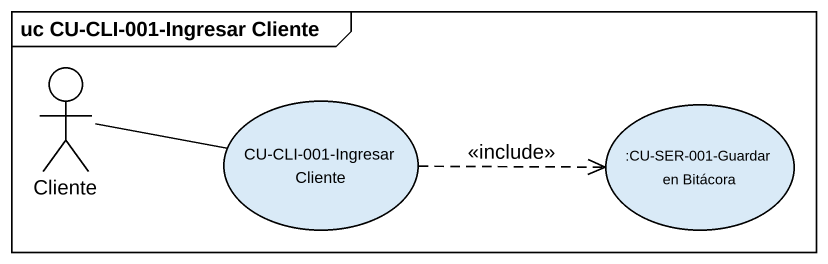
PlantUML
@startuml
mainframe uc CU-CLI-001-Ingresar Cliente
actor Cliente
usecase "CU-CLI-001-Ingresar Cliente" as CU_CLI_001_Ingresar_Cliente
usecase ":CU-SER-001-Guardar en Bitácora" as CU_SER_001_Guardar_en
Cliente -right- CU_CLI_001_Ingresar_Cliente
CU_CLI_001_Ingresar_Cliente .right.> CU_SER_001_Guardar_en : <<include>>
@enduml
